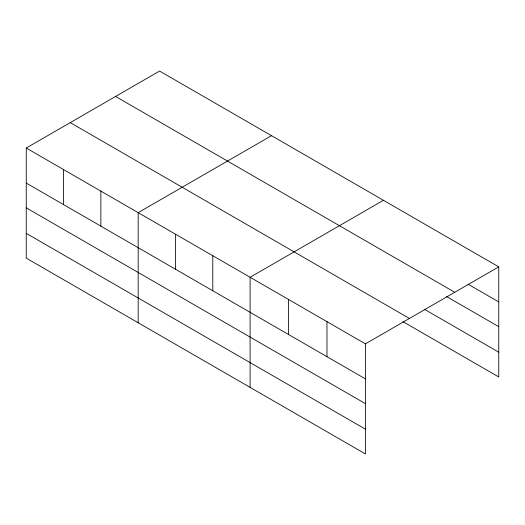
<?xml version="1.0" encoding="UTF-8"?>
<svg xmlns="http://www.w3.org/2000/svg" width="525" height="525" viewBox="0 0 525 525"><rect width="100%" height="100%" fill="white"/><g stroke="black" fill="none" stroke-linecap="round" stroke-linejoin="round"><path stroke-width="0.79" d="M365.42 403.653L365.42 343.849L26.25 148.03L26.25 258.129L365.42 453.948L365.42 403.653L26.25 207.841M26.25 148.03L159.58 71.052L498.75 266.871L498.75 376.97L403.003 321.687M271.51 135.673L138.173 212.651L138.173 322.75M383.434 200.294L250.097 277.272L250.097 387.371M365.42 343.849L498.75 266.871M467.998 284.15L498.75 301.901M115.585 96.456L454.748 292.274M446.335 296.415L498.75 326.675M424.666 309.428L498.75 352.196M70.252 122.627L409.415 318.445M26.25 183.067L365.42 378.886M26.25 233.363L365.42 429.174M326.977 321.654L326.977 356.692M288.54 299.467L288.54 334.497M212.789 255.734L212.789 290.765M175.481 234.189L175.481 269.227M100.866 191.113L100.866 226.144M63.558 169.575L63.558 204.606"/></g></svg>
